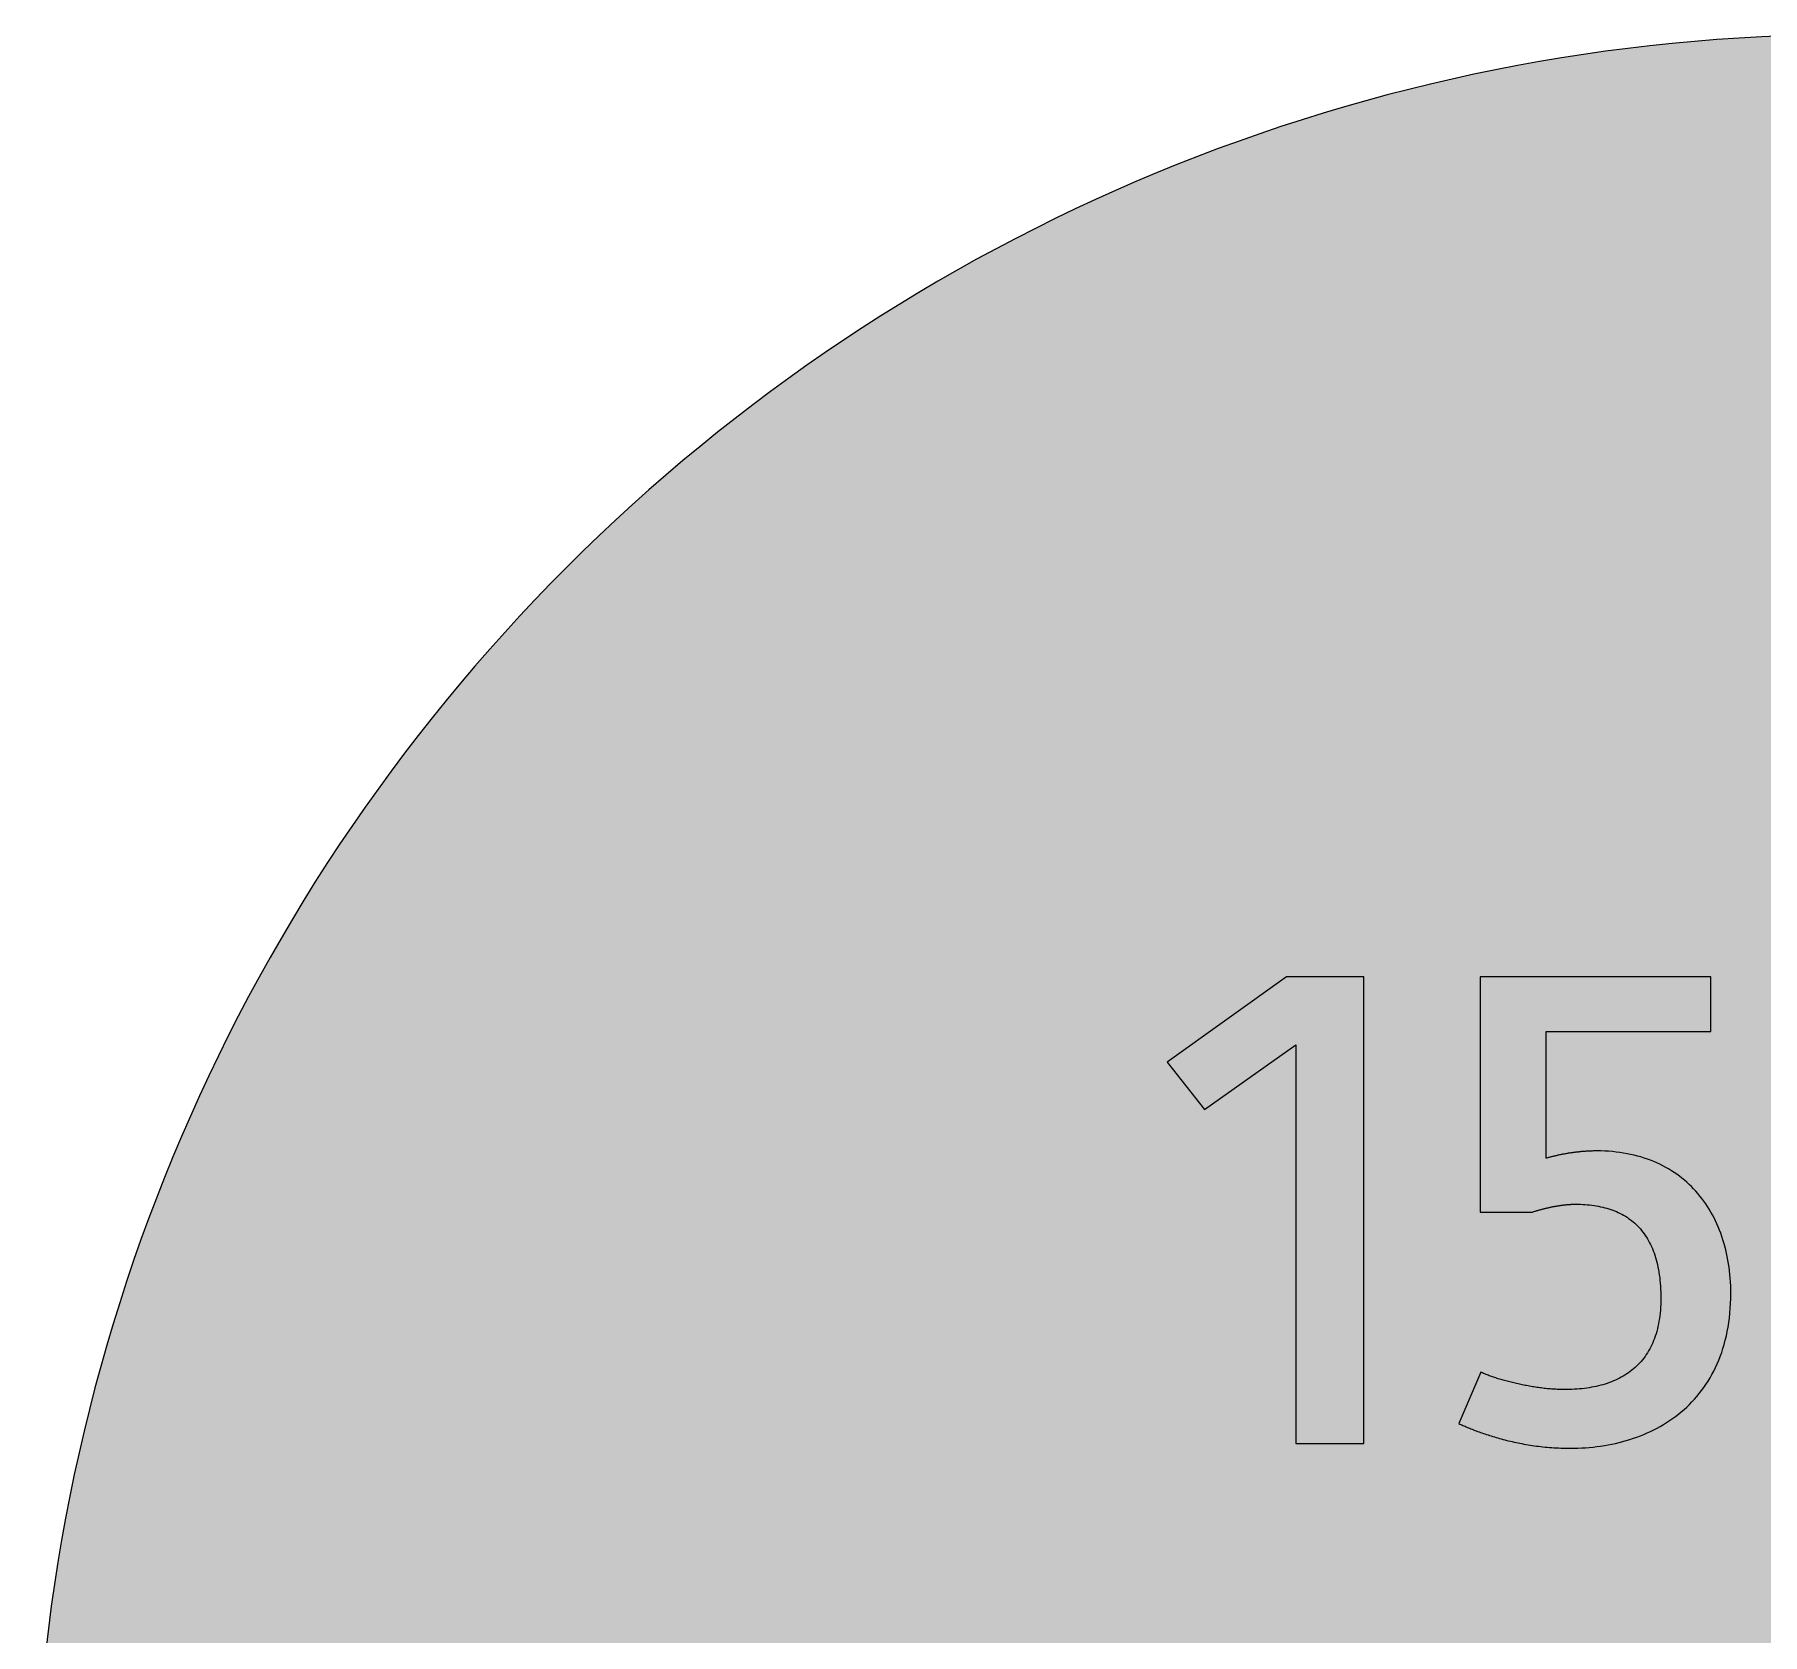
# Model space of a CAD drawing. Header units: millimetres. Extents: x 0 to 212, y 0 to 212.
# Drawn here: x 0.1 to 100.7, y 118.6 to 211.7 of the extents above; entities that cross this region are included whole.
import ezdxf

# ---------------------------------------------------------------- set-up
doc = ezdxf.new("R2010")
doc.units = ezdxf.units.MM

msp = doc.modelspace()

# ---------------------------------------------------------------- hatches: boundary and pattern name
for color, points in [(254, [(211.7189, 105.8869), (211.709, 107.2007), (211.6861, 108.5139), (211.6455, 109.8245), (211.5871, 111.1326), (211.5134, 112.4407), (211.4245, 113.7437), (211.3204, 115.0468), (211.201, 116.3447), (211.0638, 117.6426), (210.9114, 118.9355), (210.7413, 120.2258), (210.5584, 121.5136), (210.3577, 122.7988), (210.1418, 124.079), (209.9107, 125.3566), (209.6643, 126.6292), (209.4027, 127.8992), (209.1258, 129.1641), (208.8337, 130.4239), (208.5264, 131.6812), (208.2038, 132.936), (207.866, 134.1831), (207.5104, 135.4277), (207.1421, 136.6647), (206.7611, 137.8991), (206.3623, 139.1285), (205.9483, 140.3502), (205.5216, 141.5694), (205.0771, 142.781), (204.6199, 143.9901), (204.1474, 145.1915), (203.6623, 146.3853), (203.1619, 147.574), (202.6463, 148.7576), (202.1154, 149.9362), (201.5693, 151.1046), (201.0105, 152.2705), (200.439, 153.4262), (199.8523, 154.5768), (199.2503, 155.7198), (198.6356, 156.8577), (198.0057, 157.9855), (197.3605, 159.1081), (196.7052, 160.2232), (196.0321, 161.3281), (195.3489, 162.4279), (194.6504, 163.5176), (193.9366, 164.6022), (193.2102, 165.6766), (192.471, 166.7434), (191.7167, 167.8), (190.9521, 168.849), (190.1698, 169.8904), (189.3773, 170.9217), (188.5696, 171.9428), (187.7517, 172.9562), (186.9161, 173.9621), (186.0702, 174.9552), (185.2117, 175.9407), (184.338, 176.9161), (183.454, 177.8838), (182.5549, 178.8389), (181.643, 179.7837), (180.721, 180.7185), (179.7837, 181.643), (178.8389, 182.5549), (177.8838, 183.454), (176.9161, 184.338), (175.9407, 185.2117), (174.9552, 186.0702), (173.9621, 186.9161), (172.9562, 187.7492), (171.9428, 188.5696), (170.9217, 189.3773), (169.8904, 190.1698), (168.849, 190.9496), (167.8, 191.7167), (166.7408, 192.471), (165.6766, 193.2102), (164.6022, 193.9366), (163.5176, 194.6504), (162.4279, 195.3489), (161.3281, 196.0321), (160.2232, 196.7052), (159.1081, 197.3631), (157.9855, 198.0057), (156.8577, 198.6356), (155.7198, 199.2503), (154.5768, 199.8523), (153.4262, 200.439), (152.2705, 201.0131), (151.1046, 201.5719), (149.9362, 202.1154), (148.7576, 202.6463), (147.574, 203.1619), (146.3853, 203.6623), (145.1889, 204.15), (143.9875, 204.6199), (142.781, 205.0796), (141.5694, 205.5216), (140.3502, 205.9483), (139.1285, 206.3623), (137.8991, 206.7611), (136.6647, 207.1446), (135.4252, 207.5129), (134.1831, 207.866), (132.9334, 208.2038), (131.6812, 208.5264), (130.4239, 208.8337), (129.1641, 209.1284), (127.8966, 209.4052), (126.6292, 209.6668), (125.3541, 209.9132), (124.0765, 210.1444), (122.7963, 210.3603), (121.5136, 210.5584), (120.2258, 210.7438), (118.9355, 210.9114), (117.6401, 211.0638), (116.3447, 211.201), (115.0468, 211.3229), (113.7437, 211.4271), (112.4382, 211.516), (111.1326, 211.5896), (109.8245, 211.6455), (108.5113, 211.6861), (107.1982, 211.7115), (105.885, 211.7192), (104.5693, 211.7115), (103.2561, 211.6861), (101.9454, 211.6455), (100.6373, 211.5896), (99.3292, 211.516), (98.0262, 211.4271), (96.7232, 211.3229), (95.4253, 211.201), (94.1273, 211.0638), (92.8345, 210.9114), (91.5441, 210.7438), (90.2564, 210.5584), (88.9711, 210.3603), (87.691, 210.1444), (86.4133, 209.9132), (85.1408, 209.6668), (83.8708, 209.4052), (82.6059, 209.1284), (81.346, 208.8337), (80.0887, 208.5264), (78.834, 208.2038), (77.5868, 207.866), (76.3422, 207.5129), (75.1053, 207.1446), (73.8708, 206.7611), (72.6415, 206.3623), (71.4197, 205.9483), (70.2005, 205.5216), (68.9889, 205.0796), (67.7799, 204.6199), (66.5785, 204.15), (65.3847, 203.6623), (64.196, 203.1619), (63.0123, 202.6463), (61.8338, 202.1154), (60.6628, 201.5719), (59.4995, 201.0131), (58.3438, 200.439), (57.1932, 199.8523), (56.0502, 199.2503), (54.9123, 198.6356), (53.7845, 198.0057), (52.6618, 197.3631), (51.5468, 196.7052), (50.4419, 196.0321), (49.342, 195.3489), (48.2524, 194.6504), (47.1678, 193.9366), (46.0934, 193.2102), (45.0266, 192.471), (43.9699, 191.7167), (42.9209, 190.9496), (41.8795, 190.1698), (40.8483, 189.3773), (39.8272, 188.5696), (38.8137, 187.7492), (37.8079, 186.9161), (36.8148, 186.0702), (35.8292, 185.2117), (34.8539, 184.338), (33.8861, 183.454), (32.9311, 182.5549), (31.9862, 181.643), (31.049, 180.7185), (30.1269, 179.7837), (29.2151, 178.8389), (28.3159, 177.8838), (27.432, 176.9161), (26.5582, 175.9407), (25.6997, 174.9552), (24.8539, 173.9621), (24.0208, 172.9562), (23.2004, 171.9428), (22.3926, 170.9217), (21.6002, 169.8904), (20.8204, 168.849), (20.0533, 167.8), (19.2989, 166.7434), (18.5598, 165.6766), (17.8333, 164.6022), (17.1196, 163.5176), (16.4211, 162.4279), (15.7378, 161.3281), (15.0647, 160.2232), (14.4069, 159.1081), (13.7643, 157.9855), (13.1343, 156.8577), (12.5197, 155.7198), (11.9177, 154.5768), (11.3309, 153.4262), (10.7569, 152.2705), (10.1981, 151.1046), (9.6545, 149.9362), (9.1237, 148.7576), (8.6081, 147.574), (8.1077, 146.3853), (7.62, 145.1915), (7.1501, 143.9901), (6.6904, 142.781), (6.2484, 141.5694), (5.8217, 140.3502), (5.4077, 139.1285), (5.0089, 137.8991), (4.6253, 136.6647), (4.257, 135.4277), (3.904, 134.1831), (3.5662, 132.936), (3.2436, 131.6812), (2.9362, 130.4239), (2.6416, 129.1641), (2.3647, 127.8992), (2.1031, 126.6292), (1.8567, 125.3566), (1.6256, 124.079), (1.4097, 122.7988), (1.2116, 121.5136), (1.0262, 120.2258), (0.8585, 118.9355), (0.7061, 117.6426), (0.569, 116.3447), (0.447, 115.0468), (0.3429, 113.7437), (0.254, 112.4407), (0.1803, 111.1326), (0.1245, 109.8245), (0.0838, 108.5139), (0.0584, 107.2007), (0.0508, 105.885), (0.0584, 104.5718), (0.0838, 103.2586), (0.1245, 101.9454), (0.1803, 100.6373), (0.254, 99.3318), (0.3429, 98.0262), (0.447, 96.7232), (0.569, 95.4253), (0.7061, 94.1299), (0.8585, 92.8345), (1.0262, 91.5441), (1.2116, 90.2564), (1.4097, 88.9737), (1.6256, 87.6935), (1.8567, 86.4159), (2.1031, 85.1408), (2.3647, 83.8733), (2.6416, 82.6059), (2.9362, 81.346), (3.2436, 80.0887), (3.5662, 78.8365), (3.904, 77.5868), (4.257, 76.3448), (4.6253, 75.1053), (5.0089, 73.8708), (5.4077, 72.6415), (5.8217, 71.4197), (6.2484, 70.2005), (6.6904, 68.9889), (7.1501, 67.7824), (7.62, 66.581), (8.1077, 65.3847), (8.6081, 64.196), (9.1237, 63.0123), (9.6545, 61.8338), (10.1981, 60.6654), (10.7569, 59.4995), (11.3309, 58.3438), (11.9177, 57.1932), (12.5197, 56.0502), (13.1343, 54.9123), (13.7643, 53.7845), (14.4069, 52.6618), (15.0647, 51.5468), (15.7378, 50.4419), (16.4211, 49.342), (17.1196, 48.2524), (17.8333, 47.1678), (18.5598, 46.0934), (19.2989, 45.0291), (20.0533, 43.9699), (20.8204, 42.9209), (21.6002, 41.8795), (22.3926, 40.8483), (23.2004, 39.8272), (24.0208, 38.8137), (24.8539, 37.8079), (25.6997, 36.8148), (26.5582, 35.8292), (27.432, 34.8539), (28.3159, 33.8861), (29.2151, 32.9311), (30.1269, 31.9862), (31.049, 31.049), (31.9862, 30.1269), (32.9311, 29.2151), (33.8861, 28.3159), (34.8539, 27.432), (35.8292, 26.5582), (36.8148, 25.6997), (37.8079, 24.8539), (38.8137, 24.0182), (39.8272, 23.2004), (40.8483, 22.3926), (41.8795, 21.6002), (42.9209, 20.8178), (43.9699, 20.0533), (45.0266, 19.2989), (46.0934, 18.5598), (47.1678, 17.8333), (48.2524, 17.1196), (49.342, 16.4211), (50.4419, 15.7378), (51.5468, 15.0647), (52.6618, 14.4094), (53.7845, 13.7643), (54.9123, 13.1343), (56.0502, 12.5197), (57.1932, 11.9177), (58.3438, 11.3309), (59.4995, 10.7594), (60.6628, 10.2006), (61.8338, 9.6545), (63.0123, 9.1237), (64.196, 8.6081), (65.3847, 8.1077), (66.5785, 7.6225), (67.7799, 7.1501), (68.9889, 6.6929), (70.2005, 6.2484), (71.4197, 5.8217), (72.6415, 5.4077), (73.8708, 5.0089), (75.1053, 4.6279), (76.3422, 4.2596), (77.5868, 3.904), (78.834, 3.5662), (80.0887, 3.2436), (81.346, 2.9362), (82.6059, 2.6441), (83.8708, 2.3673), (85.1408, 2.1057), (86.4133, 1.8593), (87.691, 1.6281), (88.9711, 1.4122), (90.2564, 1.2116), (91.5441, 1.0287), (92.8345, 0.8585), (94.1273, 0.7061), (95.4253, 0.569), (96.7232, 0.4496), (98.0262, 0.3454), (99.3292, 0.2565), (100.6373, 0.1829), (101.9454, 0.1245), (103.2561, 0.0838), (104.5693, 0.061), (105.885, 0.0533), (107.1982, 0.061), (108.5113, 0.0838), (109.8245, 0.1245), (111.1326, 0.1829), (112.4382, 0.2565), (113.7437, 0.3454), (115.0468, 0.4496), (116.3447, 0.569), (117.6401, 0.7061), (118.9355, 0.8585), (120.2258, 1.0287), (121.5136, 1.2116), (122.7963, 1.4122), (124.0765, 1.6281), (125.3541, 1.8593), (126.6292, 2.1057), (127.8966, 2.3673), (129.1641, 2.6441), (130.4239, 2.9362), (131.6812, 3.2436), (132.9334, 3.5662), (134.1831, 3.904), (135.4252, 4.2596), (136.6647, 4.6279), (137.8991, 5.0089), (139.1285, 5.4077), (140.3502, 5.8217), (141.5694, 6.2484), (142.781, 6.6929), (143.9875, 7.1501), (145.1889, 7.6225), (146.3853, 8.1077), (147.574, 8.6081), (148.7576, 9.1237), (149.9362, 9.6545), (151.1046, 10.2006), (152.2705, 10.7594), (153.4262, 11.3309), (154.5768, 11.9177), (155.7198, 12.5197), (156.8577, 13.1343), (157.9855, 13.7643), (159.1081, 14.4094), (160.2232, 15.0647), (161.3281, 15.7378), (162.4279, 16.4211), (163.5176, 17.1196), (164.6022, 17.8333), (165.6766, 18.5598), (166.7408, 19.2989), (167.8, 20.0533), (168.849, 20.8178), (169.8904, 21.6002), (170.9217, 22.3926), (171.9428, 23.2004), (172.9562, 24.0182), (173.9621, 24.8539), (174.9552, 25.6997), (175.9407, 26.5582), (176.9161, 27.432), (177.8838, 28.3159), (178.8389, 29.2151), (179.7837, 30.1269), (180.721, 31.049), (181.643, 31.9862), (182.5549, 32.9311), (183.454, 33.8861), (184.338, 34.8539), (185.2117, 35.8292), (186.0702, 36.8148), (186.9161, 37.8079), (187.7517, 38.8137), (188.5696, 39.8272), (189.3773, 40.8483), (190.1698, 41.8795), (190.9521, 42.9209), (191.7167, 43.9699), (192.471, 45.0291), (193.2102, 46.0934), (193.9366, 47.1678), (194.6504, 48.2524), (195.3489, 49.342), (196.0321, 50.4419), (196.7052, 51.5468), (197.3605, 52.6618), (198.0057, 53.7845), (198.6356, 54.9123), (199.2503, 56.0502), (199.8523, 57.1932), (200.439, 58.3438), (201.0105, 59.4995), (201.5693, 60.6654), (202.1154, 61.8338), (202.6463, 63.0123), (203.1619, 64.196), (203.6623, 65.3847), (204.1474, 66.581), (204.6199, 67.7824), (205.0771, 68.9889), (205.5216, 70.2005), (205.9483, 71.4197), (206.3623, 72.6415), (206.7611, 73.8708), (207.1421, 75.1053), (207.5104, 76.3448), (207.866, 77.5868), (208.2038, 78.8365), (208.5264, 80.0887), (208.8337, 81.346), (209.1258, 82.6059), (209.4027, 83.8733), (209.6643, 85.1408), (209.9107, 86.4159), (210.1418, 87.6935), (210.3577, 88.9737), (210.5584, 90.2564), (210.7413, 91.5441), (210.9114, 92.8345), (211.0638, 94.1299), (211.201, 95.4253), (211.3204, 96.7232), (211.4245, 98.0262), (211.5134, 99.3318), (211.5871, 100.6373), (211.6455, 101.9454), (211.6861, 103.2586), (211.709, 104.5718), (211.7166, 105.885)]), (59, [(73.4991, 129.6995), (77.458, 129.6995), (77.458, 156.8633), (72.9562, 156.8633), (66.0093, 151.8955), (68.1824, 149.1407), (73.4991, 152.9041)]), (59, [(97.6753, 153.6799), (97.6753, 156.8633), (84.249, 156.8633), (84.249, 143.1643), (87.2367, 143.1643), (87.282, 143.1773), (87.3252, 143.1925), (87.3709, 143.2052), (87.4166, 143.2204), (87.4598, 143.2331), (87.5055, 143.2458), (87.5487, 143.2585), (87.5944, 143.2712), (87.6376, 143.2839), (87.6808, 143.2966), (87.7265, 143.3093), (87.7697, 143.322), (87.8129, 143.3322), (87.8561, 143.3449), (87.8992, 143.3551), (87.9424, 143.3652), (87.9831, 143.3779), (88.0262, 143.3881), (88.0694, 143.3982), (88.1101, 143.4084), (88.1532, 143.4186), (88.1939, 143.4287), (88.2371, 143.4363), (88.2777, 143.4465), (88.3183, 143.4567), (88.3615, 143.4643), (88.4022, 143.4719), (88.4428, 143.4821), (88.4834, 143.4897), (88.5241, 143.4973), (88.5622, 143.5049), (88.6028, 143.5125), (88.6435, 143.5202), (88.6841, 143.5252), (88.7222, 143.5329), (88.7628, 143.5405), (88.8009, 143.5456), (88.8416, 143.5506), (88.8797, 143.5583), (88.9178, 143.5633), (88.9559, 143.5684), (88.994, 143.5735), (89.0321, 143.5786), (89.0702, 143.5837), (89.1083, 143.5887), (89.1464, 143.5913), (89.1845, 143.5964), (89.2226, 143.5989), (89.2581, 143.604), (89.2962, 143.6065), (89.3318, 143.6091), (89.3699, 143.6116), (89.4055, 143.6141), (89.441, 143.6167), (89.4791, 143.6192), (89.5147, 143.6218), (89.5502, 143.6243), (89.5858, 143.6243), (89.6214, 143.6268), (89.6569, 143.6268), (89.6925, 143.6268), (89.7255, 143.6294), (89.7611, 143.6294), (89.7966, 143.6294), (89.9363, 143.6268), (90.076, 143.6243), (90.2132, 143.6192), (90.3503, 143.6091), (90.485, 143.5989), (90.617, 143.5862), (90.7491, 143.571), (90.8787, 143.5532), (91.0057, 143.5354), (91.1327, 143.5125), (91.2571, 143.4871), (91.379, 143.4592), (91.4984, 143.4287), (91.6178, 143.3982), (91.7346, 143.3627), (91.8489, 143.3246), (91.9632, 143.2839), (92.0725, 143.2433), (92.1817, 143.1976), (92.2884, 143.1493), (92.395, 143.0985), (92.4992, 143.0452), (92.5982, 142.9893), (92.6973, 142.9309), (92.7964, 142.8699), (92.8903, 142.8064), (92.9818, 142.7378), (93.0732, 142.6693), (93.1621, 142.5956), (93.2485, 142.5219), (93.3323, 142.4432), (93.4161, 142.3619), (93.4949, 142.2781), (93.5736, 142.1917), (93.6473, 142.1028), (93.7209, 142.0114), (93.792, 141.9149), (93.8606, 141.8158), (93.9267, 141.7142), (93.9902, 141.6101), (94.0511, 141.5034), (94.1095, 141.3916), (94.168, 141.2799), (94.2213, 141.163), (94.2721, 141.0437), (94.3229, 140.9192), (94.3686, 140.7947), (94.4143, 140.6652), (94.455, 140.5331), (94.4931, 140.3985), (94.5312, 140.2588), (94.5642, 140.1166), (94.5972, 139.9718), (94.6252, 139.8245), (94.6506, 139.6721), (94.6734, 139.5171), (94.6963, 139.3596), (94.7141, 139.1971), (94.7293, 139.032), (94.742, 138.8643), (94.7522, 138.6916), (94.7572, 138.5164), (94.7623, 138.3386), (94.7649, 138.1557), (94.7623, 137.9753), (94.7572, 137.8001), (94.7471, 137.6274), (94.7369, 137.4572), (94.7217, 137.2921), (94.7014, 137.1295), (94.681, 136.9695), (94.6556, 136.8146), (94.6277, 136.6622), (94.5947, 136.5123), (94.5617, 136.3675), (94.5236, 136.2253), (94.4829, 136.0856), (94.4397, 135.951), (94.3915, 135.8189), (94.3432, 135.6893), (94.2899, 135.5623), (94.234, 135.4404), (94.1756, 135.321), (94.1146, 135.2042), (94.0511, 135.0899), (93.9851, 134.9807), (93.914, 134.874), (93.8428, 134.7699), (93.7666, 134.6683), (93.6904, 134.5692), (93.6092, 134.4752), (93.5279, 134.3812), (93.4415, 134.2923), (93.3552, 134.206), (93.2663, 134.1247), (93.1723, 134.0434), (93.0783, 133.9647), (92.9792, 133.891), (92.8802, 133.8174), (92.7786, 133.7488), (92.6744, 133.6827), (92.5678, 133.6192), (92.4611, 133.5583), (92.3493, 133.4999), (92.2376, 133.444), (92.1233, 133.3906), (92.0064, 133.3398), (91.887, 133.2916), (91.7651, 133.2459), (91.6432, 133.2027), (91.5187, 133.162), (91.3917, 133.1239), (91.2622, 133.0884), (91.1327, 133.0579), (91.0006, 133.0274), (90.866, 132.9969), (90.7313, 132.9715), (90.5942, 132.9487), (90.4545, 132.9284), (90.3148, 132.908), (90.1725, 132.8928), (90.0303, 132.8776), (89.883, 132.8674), (89.7382, 132.8572), (89.5883, 132.8496), (89.441, 132.8445), (89.2886, 132.842), (89.1362, 132.8395), (89.0575, 132.8395), (88.9762, 132.842), (88.8949, 132.8445), (88.8136, 132.8471), (88.7298, 132.8496), (88.646, 132.8547), (88.5647, 132.8598), (88.4809, 132.8649), (88.3971, 132.8699), (88.3107, 132.8776), (88.2269, 132.8852), (88.1431, 132.8928), (88.0567, 132.903), (87.9704, 132.9106), (87.8865, 132.9207), (87.8002, 132.9334), (87.7164, 132.9436), (87.63, 132.9563), (87.5436, 132.9665), (87.4598, 132.9817), (87.3735, 132.9944), (87.2871, 133.0071), (87.2033, 133.0223), (87.1169, 133.0376), (87.0331, 133.0528), (86.9493, 133.0681), (86.8655, 133.0833), (86.7816, 133.1011), (86.6978, 133.1163), (86.614, 133.1341), (86.5327, 133.1519), (86.4489, 133.1697), (86.3676, 133.19), (86.2863, 133.2078), (86.2076, 133.2255), (86.1263, 133.2459), (86.0476, 133.2662), (85.9688, 133.2865), (85.8901, 133.3043), (85.8139, 133.3246), (85.7377, 133.3475), (85.6615, 133.3678), (85.5878, 133.3881), (85.5142, 133.4084), (85.4431, 133.4313), (85.3694, 133.4516), (85.2983, 133.4745), (85.2297, 133.4948), (85.1611, 133.5176), (85.0925, 133.5405), (85.0265, 133.5608), (84.963, 133.5837), (84.8995, 133.6065), (84.836, 133.6294), (84.775, 133.6497), (84.7141, 133.6726), (84.6557, 133.6954), (84.5998, 133.7183), (84.5439, 133.7386), (84.488, 133.7615), (84.4347, 133.7843), (84.3839, 133.8072), (84.3356, 133.8275), (84.2874, 133.8504), (83.0061, 130.8622), (83.0605, 130.8354), (83.1164, 130.81), (83.1774, 130.7821), (83.2383, 130.7541), (83.2993, 130.7287), (83.3628, 130.7008), (83.4288, 130.6728), (83.4974, 130.6424), (83.566, 130.6144), (83.6371, 130.5865), (83.7082, 130.556), (83.7819, 130.5281), (83.8581, 130.4976), (83.9343, 130.4671), (84.013, 130.4366), (84.0943, 130.4087), (84.1756, 130.3782), (84.2594, 130.3477), (84.3432, 130.3172), (84.4296, 130.2868), (84.5185, 130.2563), (84.6074, 130.2283), (84.6988, 130.1979), (84.7903, 130.1674), (84.8843, 130.1394), (84.9782, 130.109), (85.0748, 130.081), (85.1713, 130.0505), (85.2703, 130.0226), (85.3719, 129.9947), (85.4735, 129.9667), (85.5751, 129.9388), (85.6793, 129.9134), (85.786, 129.8854), (85.8926, 129.86), (86.0019, 129.8346), (86.1111, 129.8092), (86.2203, 129.7838), (86.3321, 129.761), (86.4464, 129.7356), (86.5607, 129.7127), (86.675, 129.6924), (86.7918, 129.6695), (86.9112, 129.6492), (87.0306, 129.6289), (87.1499, 129.6086), (87.2693, 129.5908), (87.3938, 129.573), (87.5157, 129.5552), (87.6402, 129.54), (87.7672, 129.5248), (87.8916, 129.5121), (88.0212, 129.4968), (88.1482, 129.4867), (88.2777, 129.474), (88.4072, 129.4638), (88.5393, 129.4562), (88.6714, 129.4486), (88.806, 129.4409), (88.9406, 129.4359), (89.0753, 129.4308), (89.2099, 129.4282), (89.347, 129.4257), (89.4867, 129.4257), (89.7103, 129.4282), (89.9338, 129.4333), (90.1548, 129.4435), (90.3783, 129.4562), (90.5993, 129.474), (90.8202, 129.4968), (91.0387, 129.5222), (91.2571, 129.5502), (91.4756, 129.5857), (91.6915, 129.6238), (91.9074, 129.6645), (92.1207, 129.7102), (92.3341, 129.761), (92.5449, 129.8143), (92.7532, 129.8753), (92.9615, 129.9362), (93.1672, 130.0048), (93.3704, 130.0759), (93.5711, 130.1521), (93.7692, 130.2309), (93.9673, 130.3147), (94.1603, 130.4036), (94.3534, 130.4976), (94.5439, 130.5966), (94.7293, 130.6982), (94.9122, 130.8049), (95.0951, 130.9167), (95.2729, 131.031), (95.4481, 131.1529), (95.6183, 131.2774), (95.7885, 131.4069), (95.951, 131.5415), (96.1136, 131.6787), (96.2711, 131.8235), (96.426, 131.9708), (96.5759, 132.1232), (96.7232, 132.2807), (96.8654, 132.4432), (97.0026, 132.6109), (97.1372, 132.7836), (97.2668, 132.9614), (97.3938, 133.1417), (97.5131, 133.3297), (97.63, 133.5202), (97.7417, 133.7183), (97.8484, 133.919), (97.9526, 134.1247), (98.0491, 134.3381), (98.1405, 134.554), (98.2269, 134.7749), (98.3082, 135.0035), (98.3844, 135.2347), (98.4555, 135.4709), (98.519, 135.7147), (98.5799, 135.9611), (98.6333, 136.2151), (98.679, 136.4742), (98.7222, 136.7358), (98.7577, 137.0051), (98.7857, 137.2794), (98.8085, 137.5588), (98.8263, 137.8433), (98.8365, 138.1328), (98.839, 138.43), (98.8365, 138.6535), (98.8314, 138.877), (98.8212, 139.098), (98.806, 139.3165), (98.7882, 139.5324), (98.7654, 139.7457), (98.7374, 139.9591), (98.7069, 140.1674), (98.6714, 140.3756), (98.6333, 140.5788), (98.5901, 140.782), (98.5444, 140.9827), (98.4936, 141.1808), (98.4402, 141.3739), (98.3818, 141.5669), (98.3183, 141.7574), (98.2523, 141.9428), (98.1812, 142.1282), (98.1075, 142.3086), (98.0288, 142.4864), (97.9475, 142.6642), (97.8637, 142.8344), (97.7722, 143.0045), (97.6808, 143.1722), (97.5843, 143.3347), (97.4827, 143.4948), (97.3785, 143.6522), (97.2693, 143.8046), (97.1575, 143.9545), (97.0432, 144.1018), (96.9239, 144.2466), (96.8019, 144.3863), (96.6749, 144.5235), (96.5454, 144.6555), (96.4108, 144.7851), (96.2736, 144.9095), (96.1339, 145.0315), (95.9891, 145.1508), (95.8418, 145.2651), (95.6894, 145.3744), (95.5345, 145.481), (95.377, 145.5826), (95.2144, 145.6817), (95.0493, 145.7757), (94.8792, 145.8671), (94.7064, 145.9535), (94.5312, 146.0348), (94.3534, 146.1135), (94.1705, 146.1872), (93.9851, 146.2557), (93.7946, 146.3192), (93.6041, 146.3802), (93.406, 146.4361), (93.2078, 146.4869), (93.0046, 146.5326), (92.7989, 146.5732), (92.5906, 146.6113), (92.3798, 146.6444), (92.1639, 146.6698), (91.9455, 146.6926), (91.7219, 146.7104), (91.4984, 146.7231), (91.2698, 146.7307), (91.0387, 146.7333), (90.9955, 146.7333), (90.9498, 146.7333), (90.9066, 146.7333), (90.8634, 146.7307), (90.8177, 146.7307), (90.772, 146.7282), (90.7288, 146.7282), (90.6831, 146.7256), (90.6374, 146.7231), (90.5916, 146.7231), (90.5459, 146.7206), (90.5002, 146.718), (90.4545, 146.7155), (90.4088, 146.7104), (90.363, 146.7079), (90.3148, 146.7053), (90.2691, 146.7002), (90.2233, 146.6977), (90.1751, 146.6926), (90.1294, 146.6901), (90.0836, 146.685), (90.0354, 146.6799), (89.9897, 146.6748), (89.9414, 146.6698), (89.8957, 146.6647), (89.8474, 146.6596), (89.7992, 146.6545), (89.7534, 146.6469), (89.7052, 146.6418), (89.6595, 146.6342), (89.6112, 146.6291), (89.5629, 146.6215), (89.5172, 146.6139), (89.469, 146.6088), (89.4232, 146.6012), (89.375, 146.5936), (89.3267, 146.5859), (89.281, 146.5758), (89.2327, 146.5682), (89.187, 146.5605), (89.1388, 146.5529), (89.093, 146.5428), (89.0448, 146.5351), (88.9991, 146.525), (88.9508, 146.5174), (88.9051, 146.5072), (88.8594, 146.497), (88.8111, 146.4869), (88.7654, 146.4767), (88.7197, 146.4666), (88.6739, 146.4564), (88.6282, 146.4462), (88.5825, 146.4361), (88.5368, 146.4259), (88.4911, 146.4132), (88.4453, 146.4031), (88.3996, 146.3904), (88.3564, 146.3802), (88.3107, 146.3675), (88.265, 146.3548), (88.2218, 146.3446), (88.1786, 146.3319), (88.1329, 146.3192), (88.0897, 146.3065), (88.0911, 153.6799)])]:
    msp.add_hatch(color=color).paths.add_polyline_path(points)

# ---------------------------------------------------------------- linework, layer by layer
at = {"color": 254}
msp.add_lwpolyline([(101.9454, 211.6455), (100.6373, 211.5896), (99.3292, 211.516), (98.0262, 211.4271), (96.7232, 211.3229), (95.4253, 211.201), (94.1273, 211.0638), (92.8345, 210.9114), (91.5441, 210.7438), (90.2564, 210.5584), (88.9711, 210.3603), (87.691, 210.1444), (86.4133, 209.9132), (85.1408, 209.6668), (83.8708, 209.4052), (82.6059, 209.1284), (81.346, 208.8337), (80.0887, 208.5264), (78.834, 208.2038), (77.5868, 207.866), (76.3422, 207.5129), (75.1053, 207.1446), (73.8708, 206.7611), (72.6415, 206.3623), (71.4197, 205.9483), (70.2005, 205.5216), (68.9889, 205.0796), (67.7799, 204.6199), (66.5785, 204.15), (65.3847, 203.6623), (64.196, 203.1619), (63.0123, 202.6463), (61.8338, 202.1154), (60.6628, 201.5719), (59.4995, 201.0131), (58.3438, 200.439), (57.1932, 199.8523), (56.0502, 199.2503), (54.9123, 198.6356), (53.7845, 198.0057), (52.6618, 197.3631), (51.5468, 196.7052), (50.4419, 196.0321), (49.342, 195.3489), (48.2524, 194.6504), (47.1678, 193.9366), (46.0934, 193.2102), (45.0266, 192.471), (43.9699, 191.7167), (42.9209, 190.9496), (41.8795, 190.1698), (40.8483, 189.3773), (39.8272, 188.5696), (38.8137, 187.7492), (37.8079, 186.9161), (36.8148, 186.0702), (35.8292, 185.2117), (34.8539, 184.338), (33.8861, 183.454), (32.9311, 182.5549), (31.9862, 181.643), (31.049, 180.7185), (30.1269, 179.7837), (29.2151, 178.8389), (28.3159, 177.8838), (27.432, 176.9161), (26.5582, 175.9407), (25.6997, 174.9552), (24.8539, 173.9621), (24.0208, 172.9562), (23.2004, 171.9428), (22.3926, 170.9217), (21.6002, 169.8904), (20.8204, 168.849), (20.0533, 167.8), (19.2989, 166.7434), (18.5598, 165.6766), (17.8333, 164.6022), (17.1196, 163.5176), (16.4211, 162.4279), (15.7378, 161.3281), (15.0647, 160.2232), (14.4069, 159.1081), (13.7643, 157.9855), (13.1343, 156.8577), (12.5197, 155.7198), (11.9177, 154.5768), (11.3309, 153.4262), (10.7569, 152.2705), (10.1981, 151.1046), (9.6545, 149.9362), (9.1237, 148.7576), (8.6081, 147.574), (8.1077, 146.3853), (7.62, 145.1915), (7.1501, 143.9901), (6.6904, 142.781), (6.2484, 141.5694), (5.8217, 140.3502), (5.4077, 139.1285), (5.0089, 137.8991), (4.6253, 136.6647), (4.257, 135.4277), (3.904, 134.1831), (3.5662, 132.936), (3.2436, 131.6812), (2.9362, 130.4239), (2.6416, 129.1641), (2.3647, 127.8992), (2.1031, 126.6292), (1.8567, 125.3566), (1.6256, 124.079), (1.4097, 122.7988), (1.2116, 121.5136), (1.0262, 120.2258), (0.8585, 118.9355), (0.7061, 117.6426)], dxfattribs=at)
at = {"color": 59}
for points in [[(73.4991, 129.6995), (77.458, 129.6995), (77.458, 156.8633), (72.9562, 156.8633), (66.0093, 151.8955), (68.1824, 149.1407), (73.4991, 152.9041), (73.4991, 129.6995)], [(97.6753, 153.6799), (97.6753, 156.8633), (84.249, 156.8633), (84.249, 143.1643), (87.2367, 143.1643), (87.282, 143.1773), (87.3252, 143.1925), (87.3709, 143.2052), (87.4166, 143.2204), (87.4598, 143.2331), (87.5055, 143.2458), (87.5487, 143.2585), (87.5944, 143.2712), (87.6376, 143.2839), (87.6808, 143.2966), (87.7265, 143.3093), (87.7697, 143.322), (87.8129, 143.3322), (87.8561, 143.3449), (87.8992, 143.3551), (87.9424, 143.3652), (87.9831, 143.3779), (88.0262, 143.3881), (88.0694, 143.3982), (88.1101, 143.4084), (88.1532, 143.4186), (88.1939, 143.4287), (88.2371, 143.4363), (88.2777, 143.4465), (88.3183, 143.4567), (88.3615, 143.4643), (88.4022, 143.4719), (88.4428, 143.4821), (88.4834, 143.4897), (88.5241, 143.4973), (88.5622, 143.5049), (88.6028, 143.5125), (88.6435, 143.5202), (88.6841, 143.5252), (88.7222, 143.5329), (88.7628, 143.5405), (88.8009, 143.5456), (88.8416, 143.5506), (88.8797, 143.5583), (88.9178, 143.5633), (88.9559, 143.5684), (88.994, 143.5735), (89.0321, 143.5786), (89.0702, 143.5837), (89.1083, 143.5887), (89.1464, 143.5913), (89.1845, 143.5964), (89.2226, 143.5989), (89.2581, 143.604), (89.2962, 143.6065), (89.3318, 143.6091), (89.3699, 143.6116), (89.4055, 143.6141), (89.441, 143.6167), (89.4791, 143.6192), (89.5147, 143.6218), (89.5502, 143.6243), (89.5858, 143.6243), (89.6214, 143.6268), (89.6569, 143.6268), (89.6925, 143.6268), (89.7255, 143.6294), (89.7611, 143.6294), (89.7966, 143.6294), (89.9363, 143.6268), (90.076, 143.6243), (90.2132, 143.6192), (90.3503, 143.6091), (90.485, 143.5989), (90.617, 143.5862), (90.7491, 143.571), (90.8787, 143.5532), (91.0057, 143.5354), (91.1327, 143.5125), (91.2571, 143.4871), (91.379, 143.4592), (91.4984, 143.4287), (91.6178, 143.3982), (91.7346, 143.3627), (91.8489, 143.3246), (91.9632, 143.2839), (92.0725, 143.2433), (92.1817, 143.1976), (92.2884, 143.1493), (92.395, 143.0985), (92.4992, 143.0452), (92.5982, 142.9893), (92.6973, 142.9309), (92.7964, 142.8699), (92.8903, 142.8064), (92.9818, 142.7378), (93.0732, 142.6693), (93.1621, 142.5956), (93.2485, 142.5219), (93.3323, 142.4432), (93.4161, 142.3619), (93.4949, 142.2781), (93.5736, 142.1917), (93.6473, 142.1028), (93.7209, 142.0114), (93.792, 141.9149), (93.8606, 141.8158), (93.9267, 141.7142), (93.9902, 141.6101), (94.0511, 141.5034), (94.1095, 141.3916), (94.168, 141.2799), (94.2213, 141.163), (94.2721, 141.0437), (94.3229, 140.9192), (94.3686, 140.7947), (94.4143, 140.6652), (94.455, 140.5331), (94.4931, 140.3985), (94.5312, 140.2588), (94.5642, 140.1166), (94.5972, 139.9718), (94.6252, 139.8245), (94.6506, 139.6721), (94.6734, 139.5171), (94.6963, 139.3596), (94.7141, 139.1971), (94.7293, 139.032), (94.742, 138.8643), (94.7522, 138.6916), (94.7572, 138.5164), (94.7623, 138.3386), (94.7649, 138.1557), (94.7623, 137.9753), (94.7572, 137.8001), (94.7471, 137.6274), (94.7369, 137.4572), (94.7217, 137.2921), (94.7014, 137.1295), (94.681, 136.9695), (94.6556, 136.8146), (94.6277, 136.6622), (94.5947, 136.5123), (94.5617, 136.3675), (94.5236, 136.2253), (94.4829, 136.0856), (94.4397, 135.951), (94.3915, 135.8189), (94.3432, 135.6893), (94.2899, 135.5623), (94.234, 135.4404), (94.1756, 135.321), (94.1146, 135.2042), (94.0511, 135.0899), (93.9851, 134.9807), (93.914, 134.874), (93.8428, 134.7699), (93.7666, 134.6683), (93.6904, 134.5692), (93.6092, 134.4752), (93.5279, 134.3812), (93.4415, 134.2923), (93.3552, 134.206), (93.2663, 134.1247), (93.1723, 134.0434), (93.0783, 133.9647), (92.9792, 133.891), (92.8802, 133.8174), (92.7786, 133.7488), (92.6744, 133.6827), (92.5678, 133.6192), (92.4611, 133.5583), (92.3493, 133.4999), (92.2376, 133.444), (92.1233, 133.3906), (92.0064, 133.3398), (91.887, 133.2916), (91.7651, 133.2459), (91.6432, 133.2027), (91.5187, 133.162), (91.3917, 133.1239), (91.2622, 133.0884), (91.1327, 133.0579), (91.0006, 133.0274), (90.866, 132.9969), (90.7313, 132.9715), (90.5942, 132.9487), (90.4545, 132.9284), (90.3148, 132.908), (90.1725, 132.8928), (90.0303, 132.8776), (89.883, 132.8674), (89.7382, 132.8572), (89.5883, 132.8496), (89.441, 132.8445), (89.2886, 132.842), (89.1362, 132.8395), (89.0575, 132.8395), (88.9762, 132.842), (88.8949, 132.8445), (88.8136, 132.8471), (88.7298, 132.8496), (88.646, 132.8547), (88.5647, 132.8598), (88.4809, 132.8649), (88.3971, 132.8699), (88.3107, 132.8776), (88.2269, 132.8852), (88.1431, 132.8928), (88.0567, 132.903), (87.9704, 132.9106), (87.8865, 132.9207), (87.8002, 132.9334), (87.7164, 132.9436), (87.63, 132.9563), (87.5436, 132.9665), (87.4598, 132.9817), (87.3735, 132.9944), (87.2871, 133.0071), (87.2033, 133.0223), (87.1169, 133.0376), (87.0331, 133.0528), (86.9493, 133.0681), (86.8655, 133.0833), (86.7816, 133.1011), (86.6978, 133.1163), (86.614, 133.1341), (86.5327, 133.1519), (86.4489, 133.1697), (86.3676, 133.19), (86.2863, 133.2078), (86.2076, 133.2255), (86.1263, 133.2459), (86.0476, 133.2662), (85.9688, 133.2865), (85.8901, 133.3043), (85.8139, 133.3246), (85.7377, 133.3475), (85.6615, 133.3678), (85.5878, 133.3881), (85.5142, 133.4084), (85.4431, 133.4313), (85.3694, 133.4516), (85.2983, 133.4745), (85.2297, 133.4948), (85.1611, 133.5176), (85.0925, 133.5405), (85.0265, 133.5608), (84.963, 133.5837), (84.8995, 133.6065), (84.836, 133.6294), (84.775, 133.6497), (84.7141, 133.6726), (84.6557, 133.6954), (84.5998, 133.7183), (84.5439, 133.7386), (84.488, 133.7615), (84.4347, 133.7843), (84.3839, 133.8072), (84.3356, 133.8275), (84.2874, 133.8504), (83.0061, 130.8622), (83.0605, 130.8354), (83.1164, 130.81), (83.1774, 130.7821), (83.2383, 130.7541), (83.2993, 130.7287), (83.3628, 130.7008), (83.4288, 130.6728), (83.4974, 130.6424), (83.566, 130.6144), (83.6371, 130.5865), (83.7082, 130.556), (83.7819, 130.5281), (83.8581, 130.4976), (83.9343, 130.4671), (84.013, 130.4366), (84.0943, 130.4087), (84.1756, 130.3782), (84.2594, 130.3477), (84.3432, 130.3172), (84.4296, 130.2868), (84.5185, 130.2563), (84.6074, 130.2283), (84.6988, 130.1979), (84.7903, 130.1674), (84.8843, 130.1394), (84.9782, 130.109), (85.0748, 130.081), (85.1713, 130.0505), (85.2703, 130.0226), (85.3719, 129.9947), (85.4735, 129.9667), (85.5751, 129.9388), (85.6793, 129.9134), (85.786, 129.8854), (85.8926, 129.86), (86.0019, 129.8346), (86.1111, 129.8092), (86.2203, 129.7838), (86.3321, 129.761), (86.4464, 129.7356), (86.5607, 129.7127), (86.675, 129.6924), (86.7918, 129.6695), (86.9112, 129.6492), (87.0306, 129.6289), (87.1499, 129.6086), (87.2693, 129.5908), (87.3938, 129.573), (87.5157, 129.5552), (87.6402, 129.54), (87.7672, 129.5248), (87.8916, 129.5121), (88.0212, 129.4968), (88.1482, 129.4867), (88.2777, 129.474), (88.4072, 129.4638), (88.5393, 129.4562), (88.6714, 129.4486), (88.806, 129.4409), (88.9406, 129.4359), (89.0753, 129.4308), (89.2099, 129.4282), (89.347, 129.4257), (89.4867, 129.4257), (89.7103, 129.4282), (89.9338, 129.4333), (90.1548, 129.4435), (90.3783, 129.4562), (90.5993, 129.474), (90.8202, 129.4968), (91.0387, 129.5222), (91.2571, 129.5502), (91.4756, 129.5857), (91.6915, 129.6238), (91.9074, 129.6645), (92.1207, 129.7102), (92.3341, 129.761), (92.5449, 129.8143), (92.7532, 129.8753), (92.9615, 129.9362), (93.1672, 130.0048), (93.3704, 130.0759), (93.5711, 130.1521), (93.7692, 130.2309), (93.9673, 130.3147), (94.1603, 130.4036), (94.3534, 130.4976), (94.5439, 130.5966), (94.7293, 130.6982), (94.9122, 130.8049), (95.0951, 130.9167), (95.2729, 131.031), (95.4481, 131.1529), (95.6183, 131.2774), (95.7885, 131.4069), (95.951, 131.5415), (96.1136, 131.6787), (96.2711, 131.8235), (96.426, 131.9708), (96.5759, 132.1232), (96.7232, 132.2807), (96.8654, 132.4432), (97.0026, 132.6109), (97.1372, 132.7836), (97.2668, 132.9614), (97.3938, 133.1417), (97.5131, 133.3297), (97.63, 133.5202), (97.7417, 133.7183), (97.8484, 133.919), (97.9526, 134.1247), (98.0491, 134.3381), (98.1405, 134.554), (98.2269, 134.7749), (98.3082, 135.0035), (98.3844, 135.2347), (98.4555, 135.4709), (98.519, 135.7147), (98.5799, 135.9611), (98.6333, 136.2151), (98.679, 136.4742), (98.7222, 136.7358), (98.7577, 137.0051), (98.7857, 137.2794), (98.8085, 137.5588), (98.8263, 137.8433), (98.8365, 138.1328), (98.839, 138.43), (98.8365, 138.6535), (98.8314, 138.877), (98.8212, 139.098), (98.806, 139.3165), (98.7882, 139.5324), (98.7654, 139.7457), (98.7374, 139.9591), (98.7069, 140.1674), (98.6714, 140.3756), (98.6333, 140.5788), (98.5901, 140.782), (98.5444, 140.9827), (98.4936, 141.1808), (98.4402, 141.3739), (98.3818, 141.5669), (98.3183, 141.7574), (98.2523, 141.9428), (98.1812, 142.1282), (98.1075, 142.3086), (98.0288, 142.4864), (97.9475, 142.6642), (97.8637, 142.8344), (97.7722, 143.0045), (97.6808, 143.1722), (97.5843, 143.3347), (97.4827, 143.4948), (97.3785, 143.6522), (97.2693, 143.8046), (97.1575, 143.9545), (97.0432, 144.1018), (96.9239, 144.2466), (96.8019, 144.3863), (96.6749, 144.5235), (96.5454, 144.6555), (96.4108, 144.7851), (96.2736, 144.9095), (96.1339, 145.0315), (95.9891, 145.1508), (95.8418, 145.2651), (95.6894, 145.3744), (95.5345, 145.481), (95.377, 145.5826), (95.2144, 145.6817), (95.0493, 145.7757), (94.8792, 145.8671), (94.7064, 145.9535), (94.5312, 146.0348), (94.3534, 146.1135), (94.1705, 146.1872), (93.9851, 146.2557), (93.7946, 146.3192), (93.6041, 146.3802), (93.406, 146.4361), (93.2078, 146.4869), (93.0046, 146.5326), (92.7989, 146.5732), (92.5906, 146.6113), (92.3798, 146.6444), (92.1639, 146.6698), (91.9455, 146.6926), (91.7219, 146.7104), (91.4984, 146.7231), (91.2698, 146.7307), (91.0387, 146.7333), (90.9955, 146.7333), (90.9498, 146.7333), (90.9066, 146.7333), (90.8634, 146.7307), (90.8177, 146.7307), (90.772, 146.7282), (90.7288, 146.7282), (90.6831, 146.7256), (90.6374, 146.7231), (90.5916, 146.7231), (90.5459, 146.7206), (90.5002, 146.718), (90.4545, 146.7155), (90.4088, 146.7104), (90.363, 146.7079), (90.3148, 146.7053), (90.2691, 146.7002), (90.2233, 146.6977), (90.1751, 146.6926), (90.1294, 146.6901), (90.0836, 146.685), (90.0354, 146.6799), (89.9897, 146.6748), (89.9414, 146.6698), (89.8957, 146.6647), (89.8474, 146.6596), (89.7992, 146.6545), (89.7534, 146.6469), (89.7052, 146.6418), (89.6595, 146.6342), (89.6112, 146.6291), (89.5629, 146.6215), (89.5172, 146.6139), (89.469, 146.6088), (89.4232, 146.6012), (89.375, 146.5936), (89.3267, 146.5859), (89.281, 146.5758), (89.2327, 146.5682), (89.187, 146.5605), (89.1388, 146.5529), (89.093, 146.5428), (89.0448, 146.5351), (88.9991, 146.525), (88.9508, 146.5174), (88.9051, 146.5072), (88.8594, 146.497), (88.8111, 146.4869), (88.7654, 146.4767), (88.7197, 146.4666), (88.6739, 146.4564), (88.6282, 146.4462), (88.5825, 146.4361), (88.5368, 146.4259), (88.4911, 146.4132), (88.4453, 146.4031), (88.3996, 146.3904), (88.3564, 146.3802), (88.3107, 146.3675), (88.265, 146.3548), (88.2218, 146.3446), (88.1786, 146.3319), (88.1329, 146.3192), (88.0897, 146.3065), (88.0911, 153.6799), (97.6753, 153.6799)]]:
    msp.add_lwpolyline(points, dxfattribs=at)

doc.saveas('drawing.dxf')
